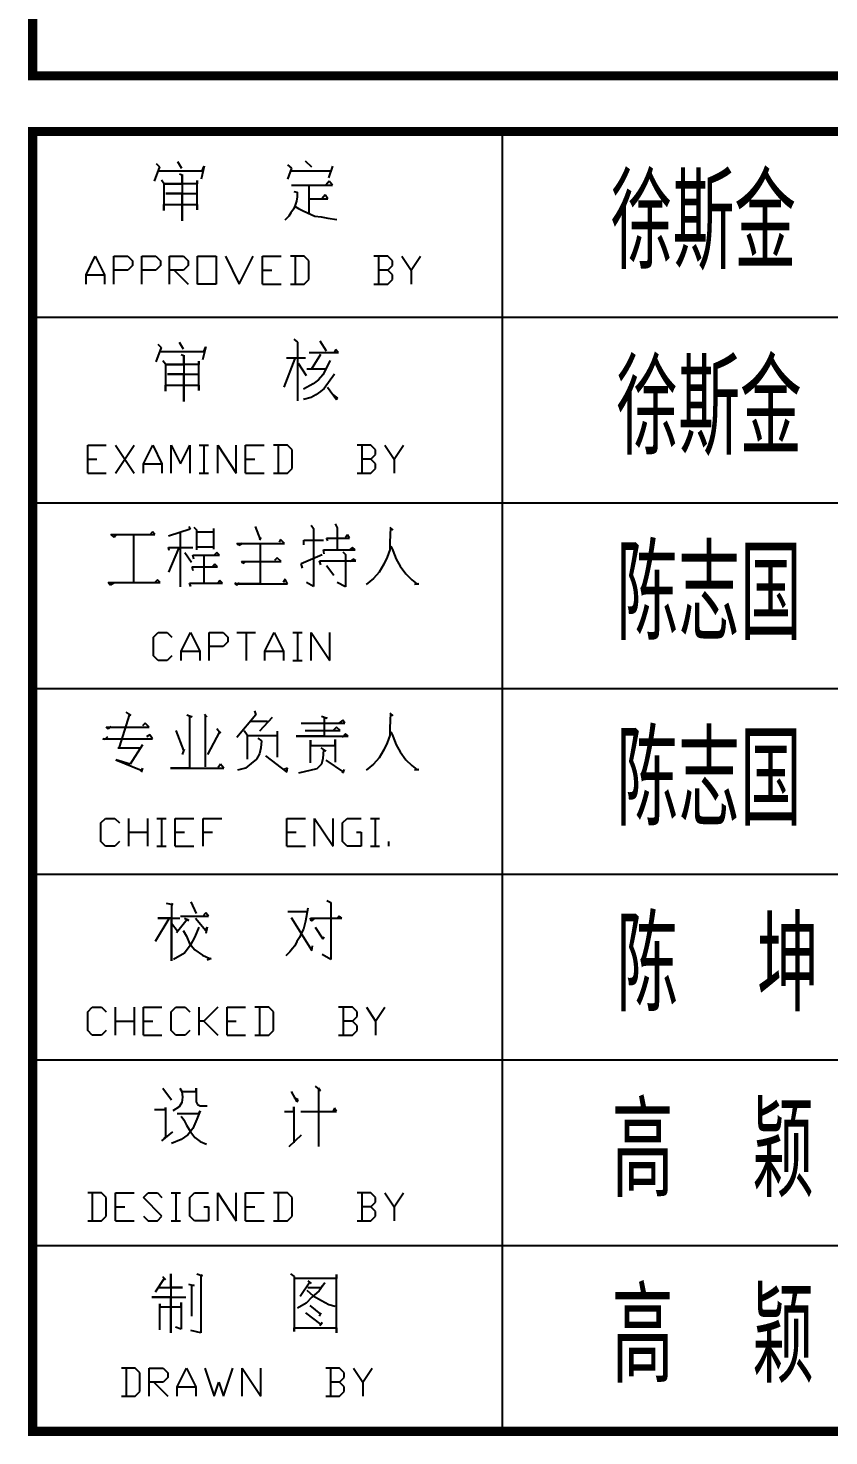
# Model space of a CAD drawing. Extents: x 5412679 to 5683609, y 301830 to 763830.
# Drawn here: x 5512092 to 5518557, y 510742 to 522115 of the extents above; entities that cross this region are included whole.
import ezdxf

# ---------------------------------------------------------------- set-up
doc = ezdxf.new("R2010")
doc.units = 0
doc.header["$LTSCALE"] = 1000
doc.header["$MEASUREMENT"] = 0
doc.layers.add('$dl$', color=255, linetype='Continuous')
doc.layers.add('PUB_TITLE', color=4, linetype='Continuous')
doc.styles.add('TSSD_REIN', font='TSSDENG', dxfattribs={"width": 0.8, "bigfont": 'TSSDCHN'})

# ---------------------------------------------------------------- blocks, each defined once
blk = doc.blocks.new('sdg456sdhfdgh')
at = {"layer": 'PUB_TITLE'}
for p, q in [((3125733.3, 779521), (3125733.3, 772541.4)), ((3124673.1, 779362.3), (3124708.1, 779330.8)), ((3123889.1, 779330.8), (3123861.1, 779253.8)), ((3123871.6, 779348.3), (3123889.1, 779330.8)), ((3123878.6, 779309.8), (3124120.1, 779309.8)), ((3123987.1, 779358.8), (3124008.1, 779323.8)), ((3123997.6, 779292.3), (3124015.1, 779285.3)), ((3124130.6, 779334.3), (3124113.1, 779264.3)), ((3124120.1, 779309.8), (3124130.6, 779334.3)), ((3124578.6, 779341.3), (3124599.6, 779323.8)), ((3124599.6, 779323.8), (3124578.6, 779264.3)), ((3124592.6, 779309.8), (3124813.1, 779309.8)), ((3124820.1, 779334.3), (3124799.1, 779271.3)), ((3123899.6, 779260.8), (3123913.6, 779243.3)), ((3123913.6, 779243.3), (3123913.6, 779096.3)), ((3123917.1, 779239.8), (3124011.6, 779239.8)), ((3124092.1, 779239.8), (3123917.1, 779239.8)), ((3124011.6, 779285.3), (3124011.6, 779040.3)), ((3124011.6, 779239.8), (3124011.6, 779285.3)), ((3124092.1, 779257.3), (3124092.1, 779239.8)), ((3124092.1, 779099.8), (3124092.1, 779257.3)), ((3124599.6, 779232.8), (3124820.1, 779232.8)), ((3124694.1, 779229.3), (3124694.1, 779082.3)), ((3124802.6, 779253.8), (3124785.1, 779232.8)), ((3124820.1, 779232.8), (3124802.6, 779253.8)), ((3123924.1, 779187.3), (3124092.1, 779187.3)), ((3124011.6, 779187.3), (3123924.1, 779187.3)), ((3124011.6, 779040.3), (3124011.6, 779187.3)), ((3124613.6, 779197.8), (3124631.1, 779194.3)), ((3124627.6, 779145.3), (3124620.6, 779124.3)), ((3124631.1, 779169.8), (3124627.6, 779145.3)), ((3124631.1, 779194.3), (3124631.1, 779169.8)), ((3124701.1, 779159.3), (3124795.6, 779159.3)), ((3124781.6, 779180.3), (3124764.1, 779159.3)), ((3124795.6, 779159.3), (3124781.6, 779180.3)), ((3123913.6, 779127.8), (3124092.1, 779127.8)), ((3123913.6, 779096.3), (3123913.6, 779127.8)), ((3124092.1, 779127.8), (3124092.1, 779099.8)), ((3124585.6, 779064.8), (3124564.6, 779043.8)), ((3124596.1, 779082.3), (3124585.6, 779064.8)), ((3124610.1, 779103.3), (3124596.1, 779082.3)), ((3124620.6, 779124.3), (3124610.1, 779103.3)), ((3124620.6, 779117.3), (3124638.1, 779106.8)), ((3124638.1, 779106.8), (3124659.1, 779096.3)), ((3124659.1, 779096.3), (3124687.1, 779082.3)), ((3124687.1, 779082.3), (3124725.6, 779064.8)), ((3124725.6, 779064.8), (3124760.6, 779061.3)), ((3124760.6, 779061.3), (3124795.6, 779054.3)), ((3124795.6, 779054.3), (3124844.6, 779047.3)), ((3123494.2, 778749.1), (3123544.2, 778849.1)), ((3123544.2, 778849.1), (3123594.2, 778749.1)), ((3123644.2, 778849.1), (3123719.2, 778849.1)), ((3123644.2, 778699.1), (3123644.2, 778849.1)), ((3123719.2, 778849.1), (3123744.2, 778824.1)), ((3123794.2, 778849.1), (3123869.2, 778849.1)), ((3123794.2, 778699.1), (3123794.2, 778849.1)), ((3123869.2, 778849.1), (3123894.2, 778824.1)), ((3123944.2, 778849.1), (3124019.2, 778849.1)), ((3123944.2, 778699.1), (3123944.2, 778849.1)), ((3124019.2, 778849.1), (3124044.2, 778824.1)), ((3124094.2, 778849.1), (3124194.2, 778849.1)), ((3124094.2, 778699.1), (3124094.2, 778849.1)), ((3124194.2, 778849.1), (3124194.2, 778699.1)), ((3124244.2, 778849.1), (3124319.2, 778699.1)), ((3124319.2, 778699.1), (3124394.2, 778849.1)), ((3124444.2, 778849.1), (3124544.2, 778849.1)), ((3124444.2, 778699.1), (3124444.2, 778849.1)), ((3124669.2, 778849.1), (3124594.2, 778849.1)), ((3124619.2, 778849.1), (3124619.2, 778699.1)), ((3124694.2, 778824.1), (3124669.2, 778849.1)), ((3125119.2, 778849.1), (3125044.2, 778849.1)), ((3125069.2, 778849.1), (3125069.2, 778699.1)), ((3125144.2, 778824.1), (3125119.2, 778849.1)), ((3125194.2, 778849.1), (3125244.2, 778774.1)), ((3125244.2, 778774.1), (3125294.2, 778849.1)), ((3123719.2, 778774.1), (3123644.2, 778774.1)), ((3123744.2, 778799.1), (3123719.2, 778774.1)), ((3123744.2, 778824.1), (3123744.2, 778799.1)), ((3123869.2, 778774.1), (3123794.2, 778774.1)), ((3123894.2, 778799.1), (3123869.2, 778774.1)), ((3123894.2, 778824.1), (3123894.2, 778799.1)), ((3124019.2, 778774.1), (3123944.2, 778774.1)), ((3123969.2, 778774.1), (3124044.2, 778699.1)), ((3124044.2, 778799.1), (3124019.2, 778774.1)), ((3124044.2, 778824.1), (3124044.2, 778799.1)), ((3124444.2, 778774.1), (3124494.2, 778774.1)), ((3124694.2, 778724.1), (3124694.2, 778824.1)), ((3125119.2, 778774.1), (3125069.2, 778774.1)), ((3125119.2, 778774.1), (3125144.2, 778799.1)), ((3125144.2, 778749.1), (3125119.2, 778774.1)), ((3125144.2, 778799.1), (3125144.2, 778824.1)), ((3125244.2, 778774.1), (3125244.2, 778699.1)), ((3123494.2, 778749.1), (3123594.2, 778749.1)), ((3123494.2, 778699.1), (3123494.2, 778749.1)), ((3123594.2, 778749.1), (3123594.2, 778699.1)), ((3124194.2, 778699.1), (3124094.2, 778699.1)), ((3124444.2, 778699.1), (3124544.2, 778699.1)), ((3124594.2, 778699.1), (3124669.2, 778699.1)), ((3124669.2, 778699.1), (3124694.2, 778724.1)), ((3125044.2, 778699.1), (3125119.2, 778699.1)), ((3125119.2, 778699.1), (3125144.2, 778724.1)), ((3125144.2, 778724.1), (3125144.2, 778749.1)), ((3123207.5, 778521), (3130207.5, 778521)), ((3123995.9, 778386), (3124016.9, 778351)), ((3124611.9, 778403.5), (3124632.9, 778386)), ((3124632.9, 778386), (3124632.9, 778071)), ((3124751.9, 778393), (3124786.9, 778340.5)), ((3123897.9, 778358), (3123869.9, 778281)), ((3123880.4, 778375.5), (3123897.9, 778358)), ((3123887.4, 778337), (3124128.9, 778337)), ((3124006.4, 778319.5), (3124023.9, 778312.5)), ((3124020.4, 778312.5), (3124020.4, 778067.5)), ((3124020.4, 778267), (3124020.4, 778312.5)), ((3124139.4, 778361.5), (3124121.9, 778291.5)), ((3124128.9, 778337), (3124139.4, 778361.5)), ((3124573.4, 778302), (3124674.9, 778302)), ((3124695.9, 778330), (3124853.4, 778330)), ((3124755.4, 778319.5), (3124706.4, 778239)), ((3124839.4, 778347.5), (3124828.9, 778326.5)), ((3124853.4, 778330), (3124839.4, 778347.5)), ((3123908.4, 778288), (3123922.4, 778270.5)), ((3123922.4, 778270.5), (3123922.4, 778123.5)), ((3123925.9, 778267), (3124020.4, 778267)), ((3124100.9, 778267), (3123925.9, 778267)), ((3124100.9, 778284.5), (3124100.9, 778267)), ((3124100.9, 778127), (3124100.9, 778284.5)), ((3124618.9, 778298.5), (3124559.4, 778144.5)), ((3124636.4, 778274), (3124678.4, 778207.5)), ((3124681.9, 778242.5), (3124783.4, 778242.5)), ((3124807.9, 778288), (3124769.4, 778211)), ((3123922.4, 778155), (3124100.9, 778155)), ((3123922.4, 778123.5), (3123922.4, 778155)), ((3123932.9, 778214.5), (3124100.9, 778214.5)), ((3124020.4, 778214.5), (3123932.9, 778214.5)), ((3124020.4, 778067.5), (3124020.4, 778214.5)), ((3124100.9, 778155), (3124100.9, 778127)), ((3124716.9, 778162), (3124664.4, 778134)), ((3124744.9, 778183), (3124716.9, 778162)), ((3124769.4, 778211), (3124744.9, 778183)), ((3124832.4, 778214.5), (3124776.4, 778137.5)), ((3124706.4, 778088.5), (3124664.4, 778078)), ((3124730.9, 778102.5), (3124706.4, 778088.5)), ((3124755.4, 778120), (3124730.9, 778102.5)), ((3124776.4, 778137.5), (3124755.4, 778120)), ((3124793.9, 778144.5), (3124842.9, 778078)), ((3124849.9, 778085), (3124825.4, 778102.5)), ((3124842.9, 778078), (3124849.9, 778085)), ((3123503, 777831.5), (3123603, 777831.5)), ((3123503, 777681.5), (3123503, 777831.5)), ((3123653, 777831.5), (3123753, 777681.5)), ((3123653, 777681.5), (3123753, 777831.5)), ((3123803, 777731.5), (3123853, 777831.5)), ((3123853, 777831.5), (3123903, 777731.5)), ((3123953, 777831.5), (3124003, 777731.5)), ((3123953, 777681.5), (3123953, 777831.5)), ((3124003, 777731.5), (3124053, 777831.5)), ((3124053, 777831.5), (3124053, 777681.5)), ((3124103, 777831.5), (3124153, 777831.5)), ((3124128, 777831.5), (3124128, 777681.5)), ((3124203, 777831.5), (3124303, 777681.5)), ((3124203, 777681.5), (3124203, 777831.5)), ((3124303, 777681.5), (3124303, 777831.5)), ((3124353, 777831.5), (3124453, 777831.5)), ((3124353, 777681.5), (3124353, 777831.5)), ((3124578, 777831.5), (3124503, 777831.5)), ((3124528, 777831.5), (3124528, 777681.5)), ((3124603, 777806.5), (3124578, 777831.5)), ((3124603, 777706.5), (3124603, 777806.5)), ((3125028, 777831.5), (3124953, 777831.5)), ((3124978, 777831.5), (3124978, 777681.5)), ((3125053, 777806.5), (3125028, 777831.5)), ((3125028, 777756.5), (3125053, 777781.5)), ((3125053, 777781.5), (3125053, 777806.5)), ((3125103, 777831.5), (3125153, 777756.5)), ((3125153, 777756.5), (3125203, 777831.5)), ((3123503, 777756.5), (3123553, 777756.5)), ((3123803, 777731.5), (3123903, 777731.5)), ((3123803, 777681.5), (3123803, 777731.5)), ((3123903, 777731.5), (3123903, 777681.5)), ((3124353, 777756.5), (3124403, 777756.5)), ((3124578, 777681.5), (3124603, 777706.5)), ((3125028, 777756.5), (3124978, 777756.5)), ((3125053, 777731.5), (3125028, 777756.5)), ((3125028, 777681.5), (3125053, 777706.5)), ((3125053, 777706.5), (3125053, 777731.5)), ((3125153, 777756.5), (3125153, 777681.5)), ((3123503, 777681.5), (3123603, 777681.5)), ((3124103, 777681.5), (3124153, 777681.5)), ((3124353, 777681.5), (3124453, 777681.5)), ((3124503, 777681.5), (3124578, 777681.5)), ((3124953, 777681.5), (3125028, 777681.5)), ((3123207.5, 777521), (3130207.5, 777521)), ((3124047.2, 777393.5), (3124054.2, 777379.5)), ((3124404.2, 777393.5), (3124432.2, 777323.5)), ((3124705.2, 777400.5), (3124719.2, 777383)), ((3124834.7, 777407.5), (3124845.2, 777386.5)), ((3123627.2, 777351.5), (3123865.2, 777351.5)), ((3123644.7, 777334), (3123627.2, 777351.5)), ((3123658.7, 777351.5), (3123644.7, 777334)), ((3123749.7, 777351.5), (3123749.7, 777092.5)), ((3123749.7, 777348), (3123749.7, 777092.5)), ((3123851.2, 777365.5), (3123837.2, 777348)), ((3123865.2, 777351.5), (3123851.2, 777365.5)), ((3124054.2, 777379.5), (3123938.7, 777341)), ((3124001.7, 777362), (3124001.7, 777068)), ((3124075.2, 777390), (3124089.2, 777376)), ((3124089.2, 777376), (3124089.2, 777267.5)), ((3124089.2, 777365.5), (3124183.7, 777365.5)), ((3124180.2, 777383), (3124180.2, 777271)), ((3124435.7, 777334), (3124428.7, 777320)), ((3124432.2, 777323.5), (3124435.7, 777334)), ((3124540.7, 777323.5), (3124533.7, 777309.5)), ((3124561.7, 777302.5), (3124540.7, 777323.5)), ((3124666.7, 777320), (3124771.7, 777320)), ((3124666.7, 777295.5), (3124666.7, 777320)), ((3124719.2, 777383), (3124719.2, 777071.5)), ((3124789.2, 777330.5), (3124911.7, 777330.5)), ((3124796.2, 777316.5), (3124789.2, 777330.5)), ((3124845.2, 777386.5), (3124845.2, 777267.5)), ((3124901.2, 777348), (3124890.7, 777334)), ((3124911.7, 777330.5), (3124901.2, 777348)), ((3125128.7, 777390), (3125146.2, 777376)), ((3125132.2, 777386.5), (3125128.7, 777309.5)), ((3125146.2, 777376), (3125132.2, 777386.5)), ((3123938.7, 777281.5), (3124068.2, 777281.5)), ((3123942.2, 777264), (3123938.7, 777281.5)), ((3123991.2, 777274.5), (3123938.7, 777148.5)), ((3124026.2, 777253.5), (3124061.2, 777201)), ((3124068.2, 777239.5), (3124211.7, 777239.5)), ((3124075.2, 777218.5), (3124068.2, 777239.5)), ((3124092.7, 777285), (3124183.7, 777285)), ((3124197.7, 777253.5), (3124180.2, 777236)), ((3124211.7, 777239.5), (3124197.7, 777253.5)), ((3124306.2, 777302.5), (3124561.7, 777302.5)), ((3124316.7, 777292), (3124306.2, 777302.5)), ((3124334.2, 777302.5), (3124316.7, 777292)), ((3124432.2, 777299), (3124432.2, 777085.5)), ((3124652.7, 777194), (3124764.7, 777243)), ((3124771.7, 777267.5), (3124943.2, 777267.5)), ((3124775.2, 777246.5), (3124771.7, 777267.5)), ((3124876.7, 777257), (3124890.7, 777243)), ((3124890.7, 777243), (3124890.7, 777068)), ((3124929.2, 777281.5), (3124911.7, 777267.5)), ((3124943.2, 777267.5), (3124929.2, 777281.5)), ((3125128.7, 777267.5), (3125114.7, 777229)), ((3125128.7, 777309.5), (3125128.7, 777267.5)), ((3125135.7, 777288.5), (3125146.2, 777264)), ((3125146.2, 777264), (3125163.7, 777218.5)), ((3124064.7, 777176.5), (3124201.2, 777176.5)), ((3124071.7, 777155.5), (3124064.7, 777176.5)), ((3124127.7, 777236), (3124127.7, 777089)), ((3124187.2, 777190.5), (3124173.2, 777173)), ((3124201.2, 777176.5), (3124187.2, 777190.5)), ((3124330.7, 777204.5), (3124544.2, 777204.5)), ((3124337.7, 777194), (3124330.7, 777204.5)), ((3124351.7, 777204.5), (3124337.7, 777194)), ((3124523.2, 777225.5), (3124509.2, 777211.5)), ((3124544.2, 777204.5), (3124523.2, 777225.5)), ((3124659.7, 777169.5), (3124652.7, 777194)), ((3124750.7, 777208), (3124946.7, 777208)), ((3124757.7, 777187), (3124750.7, 777208)), ((3124789.2, 777183.5), (3124827.7, 777131)), ((3124932.7, 777218.5), (3124915.2, 777204.5)), ((3124946.7, 777208), (3124932.7, 777218.5)), ((3125097.2, 777190.5), (3125072.7, 777148.5)), ((3125114.7, 777229), (3125097.2, 777190.5)), ((3125163.7, 777218.5), (3125184.7, 777180)), ((3125184.7, 777180), (3125216.2, 777138)), ((3123613.2, 777092.5), (3123893.2, 777092.5)), ((3123623.7, 777078.5), (3123613.2, 777092.5)), ((3123641.2, 777089), (3123623.7, 777078.5)), ((3123879.2, 777106.5), (3123865.2, 777092.5)), ((3123893.2, 777092.5), (3123879.2, 777106.5)), ((3124050.7, 777089), (3124229.2, 777089)), ((3124057.7, 777071.5), (3124050.7, 777089)), ((3124215.2, 777103), (3124201.2, 777085.5)), ((3124229.2, 777089), (3124215.2, 777103)), ((3124295.7, 777092.5), (3124306.2, 777078.5)), ((3124306.2, 777078.5), (3124320.2, 777092.5)), ((3124565.2, 777110), (3124554.7, 777092.5)), ((3124579.2, 777085.5), (3124565.2, 777110)), ((3124719.2, 777071.5), (3124680.7, 777092.5)), ((3124890.7, 777068), (3124845.2, 777092.5)), ((3125041.2, 777113.5), (3125002.7, 777082)), ((3125072.7, 777148.5), (3125041.2, 777113.5)), ((3125216.2, 777138), (3125247.7, 777106.5)), ((3125247.7, 777106.5), (3125275.7, 777085.5)), ((3124295.7, 777085.5), (3124579.2, 777085.5)), ((3124432.2, 777085.5), (3124295.7, 777085.5)), ((3125286.2, 777085.5), (3125261.7, 777082)), ((3125275.7, 777085.5), (3125286.2, 777085.5)), ((3123856.7, 776797), (3123881.7, 776822)), ((3123856.7, 776697), (3123856.7, 776797)), ((3123881.7, 776822), (3123931.7, 776822)), ((3123931.7, 776822), (3123956.7, 776797)), ((3124006.7, 776722), (3124056.7, 776822)), ((3124056.7, 776822), (3124106.7, 776722)), ((3124156.7, 776822), (3124231.7, 776822)), ((3124156.7, 776672), (3124156.7, 776822)), ((3124231.7, 776822), (3124256.7, 776797)), ((3124256.7, 776797), (3124256.7, 776772)), ((3124306.7, 776822), (3124406.7, 776822)), ((3124356.7, 776822), (3124356.7, 776672)), ((3124456.7, 776722), (3124506.7, 776822)), ((3124506.7, 776822), (3124556.7, 776722)), ((3124606.7, 776822), (3124656.7, 776822)), ((3124631.7, 776822), (3124631.7, 776672)), ((3124706.7, 776822), (3124806.7, 776672)), ((3124706.7, 776672), (3124706.7, 776822)), ((3124806.7, 776672), (3124806.7, 776822)), ((3124006.7, 776722), (3124106.7, 776722)), ((3124006.7, 776672), (3124006.7, 776722)), ((3124106.7, 776722), (3124106.7, 776672)), ((3124231.7, 776747), (3124156.7, 776747)), ((3124256.7, 776772), (3124231.7, 776747)), ((3124456.7, 776722), (3124556.7, 776722)), ((3124456.7, 776672), (3124456.7, 776722)), ((3124556.7, 776722), (3124556.7, 776672)), ((3123881.7, 776672), (3123856.7, 776697)), ((3123931.7, 776672), (3123881.7, 776672)), ((3123956.7, 776697), (3123931.7, 776672)), ((3124606.7, 776672), (3124656.7, 776672)), ((3123207.5, 776521), (3130207.5, 776521)), ((3123728.7, 776383), (3123672.7, 776204.5)), ((3123707.7, 776393.5), (3123735.7, 776376)), ((3123735.7, 776376), (3123728.7, 776383)), ((3123812.7, 776334), (3123798.7, 776320)), ((3123833.7, 776313), (3123812.7, 776334)), ((3124036.7, 776379.5), (3124064.7, 776369)), ((3124050.7, 776372.5), (3124050.7, 776092.5)), ((3124064.7, 776369), (3124050.7, 776372.5)), ((3124131.2, 776383), (3124145.2, 776369)), ((3124134.7, 776376), (3124134.7, 776099.5)), ((3124145.2, 776369), (3124134.7, 776376)), ((3124407.7, 776379.5), (3124306.2, 776257)), ((3124376.2, 776344.5), (3124470.7, 776344.5)), ((3124400.7, 776400.5), (3124407.7, 776379.5)), ((3124495.2, 776365.5), (3124428.7, 776292)), ((3124652.7, 776334), (3124887.2, 776334)), ((3124761.2, 776372.5), (3124792.7, 776362)), ((3124775.2, 776362), (3124775.2, 776264)), ((3124792.7, 776362), (3124775.2, 776362)), ((3124876.7, 776351.5), (3124855.7, 776334)), ((3124887.2, 776334), (3124876.7, 776351.5)), ((3125128.7, 776390), (3125146.2, 776376)), ((3125132.2, 776386.5), (3125128.7, 776309.5)), ((3125146.2, 776376), (3125132.2, 776386.5)), ((3123609.7, 776260.5), (3123595.7, 776246.5)), ((3123602.7, 776313), (3123833.7, 776313)), ((3123613.2, 776302.5), (3123602.7, 776313)), ((3123627.2, 776316.5), (3123613.2, 776302.5)), ((3123837.2, 776271), (3123819.7, 776260.5)), ((3123851.2, 776250), (3123837.2, 776271)), ((3123977.2, 776295.5), (3124019.2, 776187)), ((3124211.7, 776288.5), (3124148.7, 776166)), ((3124197.7, 776306), (3124218.7, 776281.5)), ((3124218.7, 776281.5), (3124211.7, 776288.5)), ((3124344.7, 776295.5), (3124362.2, 776271)), ((3124362.2, 776271), (3124362.2, 776141.5)), ((3124365.7, 776267.5), (3124523.2, 776267.5)), ((3124523.2, 776292), (3124523.2, 776152)), ((3124624.7, 776264), (3124904.7, 776264)), ((3124775.2, 776264), (3124624.7, 776264)), ((3124673.7, 776295.5), (3124862.7, 776295.5)), ((3124841.7, 776313), (3124824.2, 776295.5)), ((3124862.7, 776295.5), (3124841.7, 776313)), ((3124890.7, 776278), (3124873.2, 776257)), ((3124904.7, 776264), (3124890.7, 776278)), ((3125128.7, 776267.5), (3125114.7, 776229)), ((3125128.7, 776309.5), (3125128.7, 776267.5)), ((3125135.7, 776288.5), (3125146.2, 776264)), ((3125146.2, 776264), (3125163.7, 776218.5)), ((3123585.2, 776250), (3123851.2, 776250)), ((3123595.7, 776246.5), (3123585.2, 776250)), ((3123665.7, 776201), (3123788.2, 776201)), ((3123798.7, 776218.5), (3123732.2, 776113.5)), ((3123788.2, 776201), (3123798.7, 776218.5)), ((3124022.7, 776194), (3124012.2, 776166)), ((3124019.2, 776187), (3124022.7, 776194)), ((3124418.2, 776253.5), (3124439.2, 776239.5)), ((3124435.7, 776201), (3124428.7, 776169.5)), ((3124439.2, 776239.5), (3124435.7, 776201)), ((3124701.7, 776243), (3124701.7, 776215)), ((3124701.7, 776120.5), (3124701.7, 776243)), ((3124701.7, 776215), (3124834.7, 776215)), ((3124757.7, 776201), (3124785.7, 776183.5)), ((3124771.7, 776190.5), (3124768.2, 776145)), ((3124785.7, 776183.5), (3124771.7, 776190.5)), ((3124834.7, 776246.5), (3124834.7, 776124)), ((3124834.7, 776215), (3124834.7, 776246.5)), ((3125097.2, 776190.5), (3125072.7, 776148.5)), ((3125114.7, 776229), (3125097.2, 776190.5)), ((3125163.7, 776218.5), (3125184.7, 776180)), ((3125184.7, 776180), (3125216.2, 776138)), ((3123655.2, 776138), (3123791.7, 776082)), ((3123732.2, 776113.5), (3123655.2, 776138)), ((3124218.7, 776113.5), (3124204.7, 776096)), ((3124236.2, 776092.5), (3124218.7, 776113.5)), ((3124383.2, 776117), (3124351.7, 776092.5)), ((3124411.2, 776141.5), (3124383.2, 776117)), ((3124428.7, 776169.5), (3124411.2, 776141.5)), ((3124460.2, 776159), (3124575.7, 776071.5)), ((3124761.2, 776113.5), (3124736.7, 776089)), ((3124768.2, 776145), (3124761.2, 776113.5)), ((3124785.7, 776134.5), (3124880.2, 776071.5)), ((3125041.2, 776113.5), (3125002.7, 776082)), ((3125072.7, 776148.5), (3125041.2, 776113.5)), ((3125216.2, 776138), (3125247.7, 776106.5)), ((3125247.7, 776106.5), (3125275.7, 776085.5)), ((3123798.7, 776092.5), (3123791.7, 776071.5)), ((3123791.7, 776082), (3123798.7, 776092.5)), ((3123949.2, 776092.5), (3124236.2, 776092.5)), ((3124050.7, 776092.5), (3123949.2, 776092.5)), ((3124351.7, 776092.5), (3124309.7, 776082)), ((3124579.2, 776092.5), (3124558.2, 776085.5)), ((3124575.7, 776071.5), (3124579.2, 776092.5)), ((3124736.7, 776089), (3124638.7, 776064.5)), ((3124883.7, 776085.5), (3124873.2, 776064.5)), ((3124880.2, 776071.5), (3124883.7, 776085.5)), ((3125286.2, 776085.5), (3125261.7, 776082)), ((3125275.7, 776085.5), (3125286.2, 776085.5)), ((3123574.7, 775797), (3123599.7, 775822)), ((3123599.7, 775822), (3123649.7, 775822)), ((3123649.7, 775822), (3123674.7, 775797)), ((3123724.7, 775672), (3123724.7, 775822)), ((3123824.7, 775822), (3123824.7, 775672)), ((3123874.7, 775822), (3123924.7, 775822)), ((3123899.7, 775822), (3123899.7, 775672)), ((3123974.7, 775822), (3124074.7, 775822)), ((3123974.7, 775672), (3123974.7, 775822)), ((3124124.7, 775822), (3124224.7, 775822)), ((3124124.7, 775672), (3124124.7, 775822)), ((3124574.7, 775822), (3124674.7, 775822)), ((3124574.7, 775672), (3124574.7, 775822)), ((3124724.7, 775822), (3124824.7, 775672)), ((3124724.7, 775672), (3124724.7, 775822)), ((3124824.7, 775672), (3124824.7, 775822)), ((3124874.7, 775797), (3124899.7, 775822)), ((3124899.7, 775822), (3124974.7, 775822)), ((3125024.7, 775822), (3125074.7, 775822)), ((3125049.7, 775822), (3125049.7, 775672)), ((3123574.7, 775697), (3123574.7, 775797)), ((3123724.7, 775747), (3123824.7, 775747)), ((3123974.7, 775747), (3124024.7, 775747)), ((3124124.7, 775747), (3124174.7, 775747)), ((3124574.7, 775747), (3124624.7, 775747)), ((3124874.7, 775697), (3124874.7, 775797)), ((3124949.7, 775747), (3124974.7, 775747)), ((3124974.7, 775747), (3124974.7, 775672)), ((3123599.7, 775672), (3123574.7, 775697)), ((3123649.7, 775672), (3123599.7, 775672)), ((3123674.7, 775697), (3123649.7, 775672)), ((3123874.7, 775672), (3123924.7, 775672)), ((3123974.7, 775672), (3124074.7, 775672)), ((3124574.7, 775672), (3124674.7, 775672)), ((3124899.7, 775672), (3124874.7, 775697)), ((3124974.7, 775672), (3124899.7, 775672)), ((3125024.7, 775672), (3125074.7, 775672)), ((3125124.7, 775672), (3125124.7, 775697)), ((3123207.5, 775521), (3130207.5, 775521)), ((3123925.9, 775365.5), (3123960.9, 775358.5)), ((3123953.9, 775362), (3123953.9, 775054)), ((3123960.9, 775358.5), (3123953.9, 775362)), ((3124058.9, 775372.5), (3124086.9, 775309.5)), ((3124790.4, 775379.5), (3124811.4, 775369)), ((3124811.4, 775369), (3124811.4, 775061)), ((3123939.9, 775281.5), (3123866.4, 775159)), ((3123880.4, 775285), (3123999.4, 775285)), ((3123953.9, 775285), (3123880.4, 775285)), ((3123953.9, 775054), (3123953.9, 775285)), ((3124037.9, 775278), (3123981.9, 775204.5)), ((3124002.9, 775295.5), (3124153.4, 775295.5)), ((3124023.9, 775285), (3124048.4, 775271)), ((3124048.4, 775271), (3124037.9, 775278)), ((3124083.4, 775285), (3124139.4, 775218.5)), ((3124139.4, 775313), (3124128.9, 775302.5)), ((3124128.9, 775302.5), (3124128.9, 775299)), ((3124153.4, 775295.5), (3124139.4, 775313)), ((3124580.4, 775320), (3124685.4, 775320)), ((3124597.9, 775288.5), (3124709.9, 775110)), ((3124688.9, 775337.5), (3124674.9, 775267.5)), ((3124702.9, 775285), (3124870.9, 775285)), ((3124706.4, 775267.5), (3124702.9, 775285)), ((3124720.4, 775281.5), (3124706.4, 775267.5)), ((3124856.9, 775295.5), (3124846.4, 775281.5)), ((3124870.9, 775285), (3124856.9, 775295.5)), ((3123953.9, 775257), (3123985.4, 775218.5)), ((3124016.9, 775218.5), (3124034.4, 775187)), ((3124100.9, 775236), (3124079.9, 775183.5)), ((3124146.4, 775236), (3124139.4, 775201)), ((3124139.4, 775218.5), (3124146.4, 775236)), ((3124653.9, 775204.5), (3124643.4, 775180)), ((3124664.4, 775225.5), (3124653.9, 775204.5)), ((3124667.9, 775239.5), (3124664.4, 775225.5)), ((3124674.9, 775267.5), (3124667.9, 775239.5)), ((3124727.4, 775236), (3124769.4, 775173)), ((3124055.4, 775138), (3124023.9, 775096)), ((3124034.4, 775187), (3124051.9, 775148.5)), ((3124051.9, 775148.5), (3124079.9, 775113.5)), ((3124079.9, 775183.5), (3124055.4, 775138)), ((3124604.9, 775120.5), (3124590.9, 775103)), ((3124618.9, 775134.5), (3124604.9, 775120.5)), ((3124629.4, 775159), (3124618.9, 775134.5)), ((3124643.4, 775180), (3124629.4, 775159)), ((3124709.9, 775110), (3124713.4, 775134.5)), ((3124769.4, 775173), (3124776.4, 775183.5)), ((3124023.9, 775096), (3123964.4, 775061)), ((3124079.9, 775113.5), (3124121.9, 775085.5)), ((3124121.9, 775085.5), (3124160.4, 775068)), ((3124167.4, 775068), (3124146.4, 775057.5)), ((3124160.4, 775068), (3124167.4, 775068)), ((3124590.9, 775103), (3124569.9, 775082)), ((3124811.4, 775061), (3124765.9, 775089)), ((3123503, 774779.5), (3123528, 774804.5)), ((3123503, 774679.5), (3123503, 774779.5)), ((3123528, 774804.5), (3123578, 774804.5)), ((3123578, 774804.5), (3123603, 774779.5)), ((3123653, 774654.5), (3123653, 774804.5)), ((3123753, 774804.5), (3123753, 774654.5)), ((3123803, 774804.5), (3123903, 774804.5)), ((3123803, 774654.5), (3123803, 774804.5)), ((3123953, 774779.5), (3123978, 774804.5)), ((3123953, 774679.5), (3123953, 774779.5)), ((3123978, 774804.5), (3124028, 774804.5)), ((3124028, 774804.5), (3124053, 774779.5)), ((3124103, 774654.5), (3124103, 774804.5)), ((3124203, 774804.5), (3124128, 774729.5)), ((3124253, 774804.5), (3124353, 774804.5)), ((3124253, 774654.5), (3124253, 774804.5)), ((3124478, 774804.5), (3124403, 774804.5)), ((3124428, 774804.5), (3124428, 774654.5)), ((3124503, 774779.5), (3124478, 774804.5)), ((3124503, 774679.5), (3124503, 774779.5)), ((3124928, 774804.5), (3124853, 774804.5)), ((3124878, 774804.5), (3124878, 774654.5)), ((3124953, 774779.5), (3124928, 774804.5)), ((3124928, 774729.5), (3124953, 774754.5)), ((3124953, 774754.5), (3124953, 774779.5)), ((3125003, 774804.5), (3125053, 774729.5)), ((3125053, 774729.5), (3125103, 774804.5)), ((3123528, 774654.5), (3123503, 774679.5)), ((3123603, 774679.5), (3123578, 774654.5)), ((3123653, 774729.5), (3123753, 774729.5)), ((3123803, 774729.5), (3123853, 774729.5)), ((3123978, 774654.5), (3123953, 774679.5)), ((3124053, 774679.5), (3124028, 774654.5)), ((3124128, 774729.5), (3124103, 774729.5)), ((3124128, 774729.5), (3124203, 774654.5)), ((3124253, 774729.5), (3124303, 774729.5)), ((3124478, 774654.5), (3124503, 774679.5)), ((3124928, 774729.5), (3124878, 774729.5)), ((3124953, 774704.5), (3124928, 774729.5)), ((3124928, 774654.5), (3124953, 774679.5)), ((3124953, 774679.5), (3124953, 774704.5)), ((3125053, 774729.5), (3125053, 774654.5)), ((3123578, 774654.5), (3123528, 774654.5)), ((3123803, 774654.5), (3123903, 774654.5)), ((3124028, 774654.5), (3123978, 774654.5)), ((3124253, 774654.5), (3124353, 774654.5)), ((3124403, 774654.5), (3124478, 774654.5)), ((3124853, 774654.5), (3124928, 774654.5)), ((3123207.5, 774521), (3130207.5, 774521)), ((3123908.4, 774369), (3123953.9, 774306)), ((3123999.4, 774369), (3124009.9, 774351.5)), ((3124086.9, 774369), (3124086.9, 774295.5)), ((3124086.9, 774351.5), (3124086.9, 774369)), ((3124727.4, 774379.5), (3124755.4, 774355)), ((3124744.9, 774369), (3124744.9, 774054)), ((3124755.4, 774355), (3124744.9, 774369)), ((3124009.9, 774292), (3123995.9, 774267.5)), ((3124009.9, 774351.5), (3124013.4, 774320)), ((3124013.4, 774320), (3124009.9, 774292)), ((3124013.4, 774351.5), (3124086.9, 774351.5)), ((3124086.9, 774295.5), (3124093.9, 774281.5)), ((3124597.9, 774351.5), (3124629.4, 774295.5)), ((3124636.4, 774306), (3124615.4, 774316.5)), ((3124629.4, 774295.5), (3124636.4, 774306)), ((3123862.9, 774253.5), (3123922.4, 774253.5)), ((3123922.4, 774264), (3123922.4, 774106.5)), ((3123922.4, 774253.5), (3123922.4, 774264)), ((3123995.9, 774267.5), (3123960.9, 774246.5)), ((3123985.4, 774232.5), (3124100.9, 774232.5)), ((3124006.4, 774218.5), (3124020.4, 774197.5)), ((3124107.9, 774246.5), (3124090.4, 774201)), ((3124093.9, 774281.5), (3124107.9, 774274.5)), ((3124100.9, 774232.5), (3124107.9, 774246.5)), ((3124107.9, 774274.5), (3124146.4, 774274.5)), ((3124562.9, 774243), (3124611.9, 774243)), ((3124611.9, 774267.5), (3124611.9, 774075)), ((3124611.9, 774243), (3124611.9, 774267.5)), ((3124650.4, 774243), (3124842.9, 774243)), ((3124832.4, 774260.5), (3124821.9, 774243)), ((3124842.9, 774243), (3124832.4, 774260.5)), ((3123901.4, 774085.5), (3123960.9, 774134.5)), ((3124020.4, 774197.5), (3124034.4, 774169.5)), ((3124034.4, 774169.5), (3124058.9, 774131)), ((3124069.4, 774152), (3124041.4, 774117)), ((3124090.4, 774201), (3124069.4, 774152)), ((3123922.4, 774106.5), (3123901.4, 774085.5)), ((3124006.4, 774092.5), (3123953.9, 774071.5)), ((3124041.4, 774117), (3124006.4, 774092.5)), ((3124058.9, 774131), (3124079.9, 774103)), ((3124079.9, 774103), (3124107.9, 774082)), ((3124107.9, 774082), (3124142.9, 774068)), ((3124587.4, 774054), (3124653.9, 774117)), ((3123578, 773804.5), (3123503, 773804.5)), ((3123528, 773804.5), (3123528, 773654.5)), ((3123603, 773779.5), (3123578, 773804.5)), ((3123603, 773679.5), (3123603, 773779.5)), ((3123653, 773804.5), (3123753, 773804.5)), ((3123653, 773654.5), (3123653, 773804.5)), ((3123803, 773779.5), (3123828, 773804.5)), ((3123903, 773679.5), (3123803, 773779.5)), ((3123828, 773804.5), (3123878, 773804.5)), ((3123878, 773804.5), (3123903, 773779.5)), ((3123953, 773804.5), (3124003, 773804.5)), ((3123978, 773804.5), (3123978, 773654.5)), ((3124053, 773779.5), (3124078, 773804.5)), ((3124053, 773679.5), (3124053, 773779.5)), ((3124078, 773804.5), (3124153, 773804.5)), ((3124203, 773804.5), (3124303, 773654.5)), ((3124203, 773654.5), (3124203, 773804.5)), ((3124303, 773654.5), (3124303, 773804.5)), ((3124353, 773804.5), (3124453, 773804.5)), ((3124353, 773654.5), (3124353, 773804.5)), ((3124578, 773804.5), (3124503, 773804.5)), ((3124528, 773804.5), (3124528, 773654.5)), ((3124603, 773779.5), (3124578, 773804.5)), ((3124603, 773679.5), (3124603, 773779.5)), ((3125028, 773804.5), (3124953, 773804.5)), ((3124978, 773804.5), (3124978, 773654.5)), ((3125053, 773779.5), (3125028, 773804.5)), ((3125028, 773729.5), (3125053, 773754.5)), ((3125053, 773754.5), (3125053, 773779.5)), ((3125103, 773804.5), (3125153, 773729.5)), ((3125153, 773729.5), (3125203, 773804.5)), ((3123578, 773654.5), (3123603, 773679.5)), ((3123653, 773729.5), (3123703, 773729.5)), ((3123803, 773679.5), (3123828, 773654.5)), ((3123878, 773654.5), (3123903, 773679.5)), ((3124078, 773654.5), (3124053, 773679.5)), ((3124128, 773729.5), (3124153, 773729.5)), ((3124153, 773729.5), (3124153, 773654.5)), ((3124353, 773729.5), (3124403, 773729.5)), ((3124578, 773654.5), (3124603, 773679.5)), ((3125028, 773729.5), (3124978, 773729.5)), ((3125053, 773704.5), (3125028, 773729.5)), ((3125028, 773654.5), (3125053, 773679.5)), ((3125053, 773679.5), (3125053, 773704.5)), ((3125153, 773729.5), (3125153, 773654.5)), ((3123503, 773654.5), (3123578, 773654.5)), ((3123653, 773654.5), (3123753, 773654.5)), ((3123828, 773654.5), (3123878, 773654.5)), ((3123953, 773654.5), (3124003, 773654.5)), ((3124153, 773654.5), (3124078, 773654.5)), ((3124353, 773654.5), (3124453, 773654.5)), ((3124503, 773654.5), (3124578, 773654.5)), ((3124953, 773654.5), (3125028, 773654.5)), ((3123207.5, 773521), (3130207.5, 773521)), ((3123915.4, 773344.5), (3123866.4, 773271)), ((3123904.9, 773355), (3123922.4, 773337.5)), ((3123922.4, 773337.5), (3123915.4, 773344.5)), ((3123950.4, 773369), (3123950.4, 773050.5)), ((3123950.4, 773295.5), (3123950.4, 773369)), ((3124044.9, 773313), (3124076.4, 773306)), ((3124062.4, 773306), (3124062.4, 773141.5)), ((3124076.4, 773306), (3124062.4, 773306)), ((3124090.4, 773369), (3124121.9, 773358.5)), ((3124111.4, 773362), (3124111.4, 773050.5)), ((3124121.9, 773358.5), (3124111.4, 773362)), ((3124594.4, 773369), (3124615.4, 773355)), ((3124615.4, 773355), (3124615.4, 773057.5)), ((3124842.9, 773344.5), (3124615.4, 773344.5)), ((3124699.4, 773323.5), (3124646.9, 773246.5)), ((3124688.9, 773330.5), (3124706.4, 773316.5)), ((3124706.4, 773316.5), (3124699.4, 773323.5)), ((3124779.9, 773320), (3124748.4, 773278)), ((3124758.9, 773295.5), (3124779.9, 773320)), ((3124842.9, 773365.5), (3124842.9, 773344.5)), ((3124842.9, 773050.5), (3124842.9, 773365.5)), ((3123848.9, 773243), (3124030.9, 773243)), ((3123950.4, 773243), (3123848.9, 773243)), ((3123887.4, 773295.5), (3124013.4, 773295.5)), ((3124013.4, 773295.5), (3123950.4, 773295.5)), ((3123950.4, 773050.5), (3123950.4, 773243)), ((3124709.9, 773243), (3124678.4, 773211.5)), ((3124681.9, 773281.5), (3124716.9, 773250)), ((3124688.9, 773295.5), (3124758.9, 773295.5)), ((3124748.4, 773278), (3124709.9, 773243)), ((3124716.9, 773250), (3124762.4, 773225.5)), ((3124762.4, 773225.5), (3124800.9, 773204.5)), ((3123890.9, 773208), (3123890.9, 773190.5)), ((3123890.9, 773068), (3123890.9, 773208)), ((3123890.9, 773190.5), (3124006.4, 773190.5)), ((3124006.4, 773215), (3124006.4, 773071.5)), ((3124006.4, 773190.5), (3124006.4, 773215)), ((3124678.4, 773211.5), (3124632.9, 773183.5)), ((3124674.9, 773159), (3124758.9, 773096)), ((3124699.4, 773197.5), (3124755.4, 773152)), ((3124758.9, 773159), (3124748.4, 773141.5)), ((3124755.4, 773152), (3124758.9, 773159)), ((3124800.9, 773204.5), (3124835.9, 773194)), ((3124006.4, 773071.5), (3123974.9, 773082)), ((3124615.4, 773078.5), (3124842.9, 773078.5)), ((3124615.4, 773057.5), (3124615.4, 773078.5)), ((3124765.9, 773106.5), (3124751.9, 773089)), ((3124758.9, 773096), (3124765.9, 773106.5)), ((3124842.9, 773078.5), (3124842.9, 773050.5)), ((3124111.4, 773050.5), (3124058.9, 773064.5)), ((3123759.3, 772860.9), (3123684.3, 772860.9)), ((3123709.3, 772860.9), (3123709.3, 772710.9)), ((3123784.3, 772835.9), (3123759.3, 772860.9)), ((3123834.3, 772860.9), (3123909.3, 772860.9)), ((3123834.3, 772710.9), (3123834.3, 772860.9)), ((3123909.3, 772860.9), (3123934.3, 772835.9)), ((3123984.3, 772760.9), (3124034.3, 772860.9)), ((3124034.3, 772860.9), (3124084.3, 772760.9)), ((3124134.3, 772860.9), (3124184.3, 772710.9)), ((3124234.3, 772710.9), (3124284.3, 772860.9)), ((3124334.3, 772860.9), (3124434.3, 772710.9)), ((3124334.3, 772710.9), (3124334.3, 772860.9)), ((3124434.3, 772710.9), (3124434.3, 772860.9)), ((3124859.3, 772860.9), (3124784.3, 772860.9)), ((3124809.3, 772860.9), (3124809.3, 772710.9)), ((3124884.3, 772835.9), (3124859.3, 772860.9)), ((3124934.3, 772860.9), (3124984.3, 772785.9)), ((3124984.3, 772785.9), (3125034.3, 772860.9)), ((3123784.3, 772735.9), (3123784.3, 772835.9)), ((3123909.3, 772785.9), (3123834.3, 772785.9)), ((3123859.3, 772785.9), (3123934.3, 772710.9)), ((3123934.3, 772810.9), (3123909.3, 772785.9)), ((3123934.3, 772835.9), (3123934.3, 772810.9)), ((3124184.3, 772710.9), (3124209.3, 772785.9)), ((3124209.3, 772785.9), (3124234.3, 772710.9)), ((3124859.3, 772785.9), (3124809.3, 772785.9)), ((3124859.3, 772785.9), (3124884.3, 772810.9)), ((3124884.3, 772760.9), (3124859.3, 772785.9)), ((3124884.3, 772810.9), (3124884.3, 772835.9)), ((3124984.3, 772785.9), (3124984.3, 772710.9)), ((3123684.3, 772710.9), (3123759.3, 772710.9)), ((3123759.3, 772710.9), (3123784.3, 772735.9)), ((3123984.3, 772760.9), (3124084.3, 772760.9)), ((3123984.3, 772710.9), (3123984.3, 772760.9)), ((3124084.3, 772760.9), (3124084.3, 772710.9)), ((3124784.3, 772710.9), (3124859.3, 772710.9)), ((3124859.3, 772710.9), (3124884.3, 772735.9)), ((3124884.3, 772735.9), (3124884.3, 772760.9))]:
    blk.add_line(p, q, dxfattribs=at)
at = {"layer": 'PUB_TITLE', "const_width": 50}
for points in [[(3130207.5, 779821), (3130207.5, 790038.6), (3123207.5, 790038.6), (3123207.5, 779821)], [(3123207.5, 779521), (3130207.5, 779521), (3130207.5, 772521), (3123207.5, 772521)]]:
    blk.add_lwpolyline(points, close=True, dxfattribs=at)
at = {"layer": 'PUB_TITLE', "style": 'TSSD_REIN', "width": 0.7}
for s, p in [('徐斯金', (3126318.8, 778782)), ('徐斯金', (3126349.1, 777782)), ('陈志国', (3126349.1, 776782)), ('陈志国', (3126349.1, 775782, -125)), ('陈  坤', (3126349.1, 774782, -125)), ('高  颖', (3126324.3, 773782)), ('高  颖', (3126324.3, 772782))]:
    blk.add_text(s, height=500, dxfattribs=at).set_placement(p)

msp = doc.modelspace()

# ---------------------------------------------------------------- block references
at = {"layer": '$dl$', "xscale": 1.5, "yscale": 1.5, "zscale": 1.5}
msp.add_blockref('sdg456sdhfdgh', (827318, -648002), dxfattribs=at)

doc.saveas('drawing.dxf')
